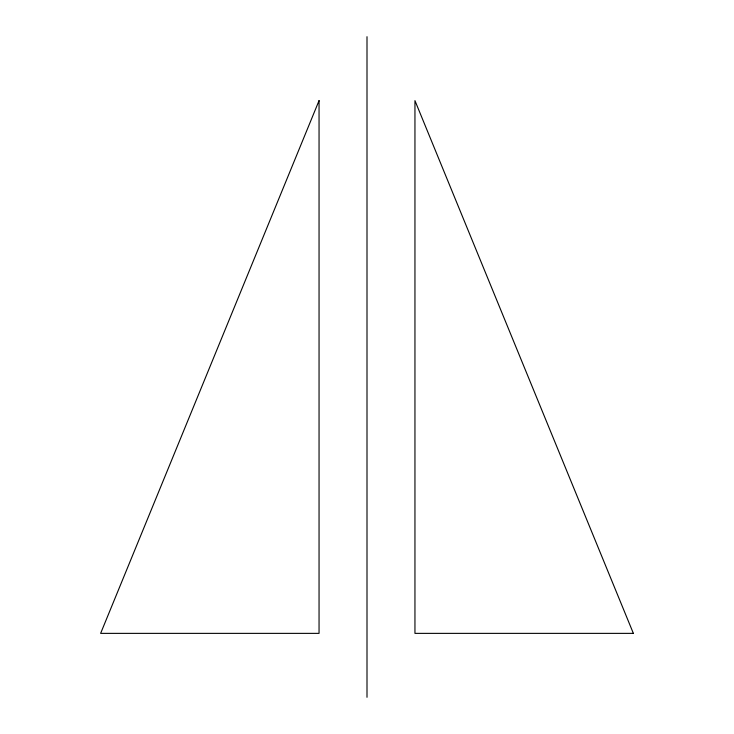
<?xml version="1.0" encoding="UTF-8"?>
<svg xmlns="http://www.w3.org/2000/svg" width="734" height="734" viewBox="0 0 734 734"><rect width="100%" height="100%" fill="white"/><g stroke="black" fill="none" stroke-linecap="round" stroke-linejoin="round"><path stroke-width="1.1" d="M367 36.7L367 697.3M319.051 100.631L100.631 633.369L319.051 633.369L319.051 100.631M633.369 633.369L414.949 633.369L414.949 100.631L633.369 633.369"/></g></svg>
